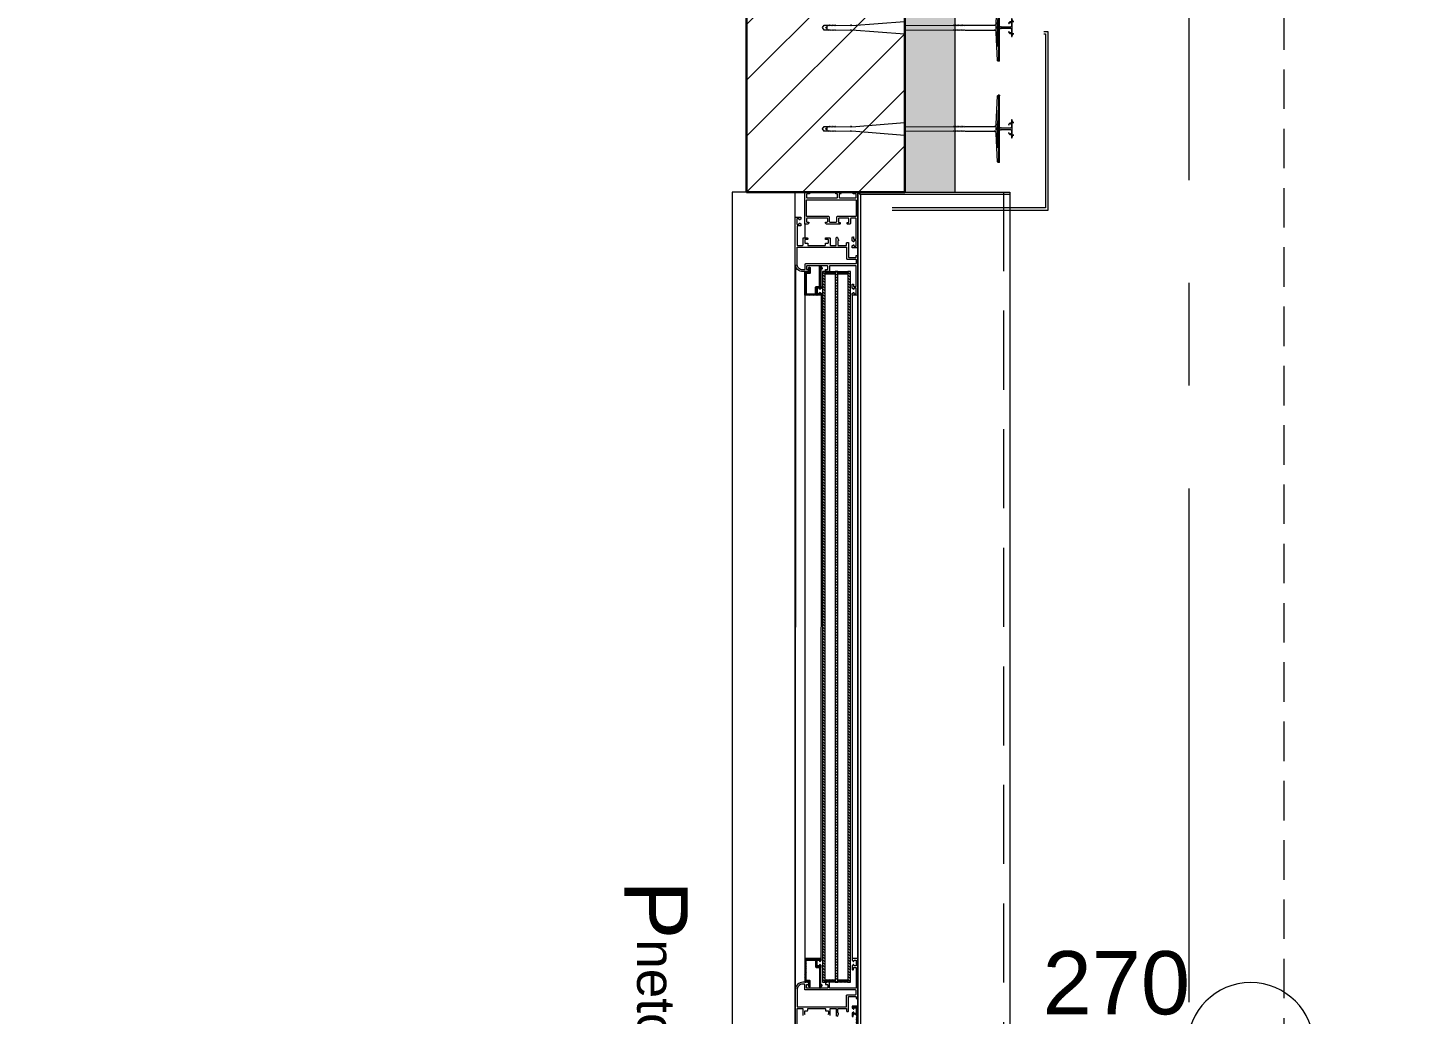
# Model space of a CAD drawing. Header units: centimetres. Extents: x 92587 to 105438, y -55119 to -48334.
# Drawn here: x 96565.4 to 96784.2, y -52284.3 to -52128.3 of the extents above; entities that cross this region are included whole.
import ezdxf

# ---------------------------------------------------------------- set-up
doc = ezdxf.new("R2010")
doc.units = ezdxf.units.CM
doc.header["$LTSCALE"] = 50
doc.header["$MEASUREMENT"] = 0
for name, pattern in [('AUSGEZOGEN', [0]), ('AXES', [2, 1.25, -0.25, 0.25, -0.25]), ('CACHE', [0.375, 0.25, -0.125]), ('CORNER', [20, 0, -20])]:
    doc.linetypes.add(name, pattern=pattern)
doc.layers.get('0').update_dxf_attribs({"color": 8})
doc.layers.add('AXES', color=10, linetype='AXES')
for name, color, linetype, lineweight in [('BETON CACHE', 4, 'CACHE', 5), ('ISOLATION', 252, 'Continuous', 0), ('MACONNERIE COUPE', 7, 'Continuous', 30), ('MACONNERIE HACHURE', 253, 'Continuous', 13), ('WD_Corner', 154, 'Continuous', 5), ('WD_Dowel', 154, 'Continuous', 5), ('WD_Text_Legende', 154, 'AUSGEZOGEN', 5), ('WINDOWS', 21, 'Continuous', 5)]:
    doc.layers.add(name, color=color, linetype=linetype, lineweight=lineweight)
doc.layers.add('WD_Assist1', color=6, linetype='CORNER', lineweight=0, plot=False)
doc.styles.add('GENERATED_STYLE_1', font='arial.ttf')
pattern_1 = [(135, (-46708.70849, -43897.46996), (-0.08838834765, -0.08838834765), [])]

# ---------------------------------------------------------------- blocks, each defined once
blk = doc.blocks.new('A$C1cd8c289')
at = {"layer": 'AXES', "lineweight": 5, "ltscale": 1.3}
blk.add_line((2040, -4150), (2040, -1058.41), dxfattribs=at)
blk = doc.blocks.new('DRITARE POS 1')
at = {"layer": 'WINDOWS'}
h = blk.add_hatch(dxfattribs=at)
h.set_pattern_fill('ANSI31', color=256, angle=450)
h.set_pattern_definition(pattern_1)
h.paths.add_polyline_path([(-9.61, -130.17, -0.414214), (-9.56, -130.11), (-9.26, -130.11, -0.414214), (-9.2, -130.17), (-9.2, -130.38, 1), (-9, -130.38), (-9, -129.85, 0.250765), (-9.02, -129.8), (-9.19, -129.69, 0.599022), (-9.28, -129.74), (-9.28, -129.81, -0.414214), (-9.33, -129.87), (-9.59, -129.87, -0.414214), (-9.65, -129.81), (-9.65, -129.03, -0.414214), (-9.59, -128.97), (-9.33, -128.97, -0.414214), (-9.28, -129.03), (-9.28, -129.14, 0.599022), (-9.19, -129.19), (-9.02, -129.07, 0.250765), (-9, -129.03), (-9, -128.78, 0.414214), (-9.05, -128.73), (-9.84, -128.73, 0.414214), (-9.89, -128.78), (-9.89, -135), (-9.89, -141.22, 0.414214), (-9.84, -141.27), (-9.05, -141.27, 0.414214), (-9, -141.22), (-9, -140.97, 0.250765), (-9.02, -140.93), (-9.19, -140.81, 0.599022), (-9.28, -140.86), (-9.28, -140.97, -0.414214), (-9.33, -141.03), (-9.59, -141.03, -0.414214), (-9.65, -140.97), (-9.65, -140.19, -0.414214), (-9.59, -140.13), (-9.33, -140.13, -0.414214), (-9.28, -140.19), (-9.28, -140.26, 0.599022), (-9.19, -140.31), (-9.02, -140.2, 0.250765), (-9, -140.15), (-9, -139.62, 1), (-9.2, -139.62), (-9.2, -139.83, -0.414214), (-9.26, -139.89), (-9.56, -139.89, -0.414214), (-9.61, -139.83), (-9.61, -136.66, -0.414214), (-9.56, -136.61), (-8.83, -136.61, -0.414214), (-8.74, -136.7), (-8.74, -137.35, 0.414214), (-8.55, -137.54), (-8.29, -137.54, 0.198912), (-8.25, -137.52), (-8.19, -137.46, 0.198912), (-8.18, -137.42), (-8.18, -137.31, 0.414214), (-8.23, -137.26), (-8.4, -137.26, -0.414214), (-8.46, -137.2), (-8.46, -136.7, -0.414214), (-8.36, -136.61), (-6.91, -136.61, -0.414214), (-6.81, -136.7), (-6.81, -137.2, -0.414214), (-6.87, -137.26), (-7.04, -137.26, 0.414214), (-7.09, -137.31), (-7.09, -137.42, 0.198912), (-7.08, -137.46), (-7.02, -137.52, 0.198912), (-6.98, -137.54), (-4.97, -137.54, 0.198912), (-4.93, -137.52), (-4.78, -137.37, 0.198912), (-4.76, -137.33), (-4.76, -137.26, 0.414214), (-4.82, -137.2), (-5, -137.2, -0.340481), (-5.13, -137.11), (-5.13, -136.7, -0.414214), (-5.04, -136.61), (-1.87, -136.61, -0.414214), (-1.77, -136.7), (-1.77, -137.11, -0.414214), (-1.87, -137.2), (-2.09, -137.2, 0.414214), (-2.15, -137.26), (-2.15, -137.33, 0.198912), (-2.13, -137.37), (-1.98, -137.52, 0.198912), (-1.94, -137.54), (-1.55, -137.54, 0.414214), (-1.49, -137.48), (-1.49, -135), (-1.49, -132.52, 0.414214), (-1.55, -132.46), (-1.94, -132.46, 0.198912), (-1.98, -132.48), (-2.13, -132.63, 0.198912), (-2.15, -132.67), (-2.15, -132.74, 0.414214), (-2.09, -132.8), (-1.87, -132.8, -0.414214), (-1.77, -132.89), (-1.77, -133.3, -0.414214), (-1.87, -133.39), (-5.04, -133.39, -0.414214), (-5.13, -133.3), (-5.13, -132.89, -0.340481), (-5, -132.8), (-4.82, -132.8, 0.414214), (-4.76, -132.74), (-4.76, -132.67, 0.198912), (-4.78, -132.63), (-4.93, -132.48, 0.198912), (-4.97, -132.46), (-6.98, -132.46, 0.198912), (-7.02, -132.48), (-7.08, -132.54, 0.198912), (-7.09, -132.58), (-7.09, -132.69, 0.414214), (-7.04, -132.74), (-6.87, -132.74, -0.414214), (-6.81, -132.8), (-6.81, -133.3, -0.414214), (-6.91, -133.39), (-8.36, -133.39, -0.414214), (-8.46, -133.3), (-8.46, -132.8, -0.414214), (-8.4, -132.74), (-8.23, -132.74, 0.414214), (-8.18, -132.69), (-8.18, -132.58, 0.198912), (-8.19, -132.54), (-8.25, -132.48, 0.198912), (-8.29, -132.46), (-8.55, -132.46, 0.414214), (-8.74, -132.65), (-8.74, -133.3, -0.414214), (-8.83, -133.39), (-9.56, -133.39, -0.414214), (-9.61, -133.34)])
h.paths.add_polyline_path([(-9.56, -133.67), (-6.63, -133.67), (-6.53, -133.58), (-6.53, -132.83), (-6.44, -132.74), (-5.51, -132.74), (-5.41, -132.83), (-5.41, -133.58), (-5.32, -133.67), (-1.83, -133.67), (-1.77, -133.73), (-1.77, -135), (-1.77, -136.27), (-1.83, -136.33), (-5.32, -136.33), (-5.41, -136.42), (-5.41, -137.17), (-5.51, -137.26), (-6.44, -137.26), (-6.53, -137.17), (-6.53, -136.42), (-6.63, -136.33), (-9.56, -136.33), (-9.61, -136.27), (-9.61, -135), (-9.61, -133.73)], flags=16)
at = {"layer": 'WINDOWS', "transparency": 33554559}
h = blk.add_hatch(dxfattribs=at)
h.set_pattern_fill('ANSI31', color=256, angle=450)
h.set_pattern_definition(pattern_1)
h.paths.add_polyline_path([(-1.49, -145.1), (-1.49, -145.05), (-1.74, -145.05), (-1.74, -145.1), (-2.09, -145.1, -0.414214), (-2.15, -145.05), (-2.15, -144.67, -0.247394), (-2.12, -144.63, 1.657435), (-2.37, -144.5), (-2.37, -145.23, 0.414214), (-2.28, -145.33), (-1.81, -145.33, -0.414214), (-1.72, -145.42), (-1.72, -148.46, -0.414214), (-1.81, -148.56), (-3.16, -148.56, -0.414214), (-3.22, -148.5), (-3.22, -147.49, 0.414214), (-3.31, -147.4), (-3.76, -147.4, -0.414214), (-3.81, -147.34), (-3.81, -144.21, 0.737396), (-3.98, -144.15), (-4.23, -144.51, 0.603122), (-4.15, -144.66), (-4.07, -144.66, -0.414214), (-4.02, -144.71), (-4.02, -147.4), (-4.06, -147.4, 0.414214), (-4.11, -147.46), (-4.11, -147.66, 0.250765), (-4.09, -147.71), (-3.92, -147.84, 0.599022), (-3.83, -147.79), (-3.83, -147.72, -0.414214), (-3.78, -147.66), (-3.51, -147.66, -0.414214), (-3.46, -147.72), (-3.46, -148.46, -0.414214), (-3.51, -148.52), (-3.78, -148.52, -0.414214), (-3.83, -148.46), (-3.83, -148.39, 0.599022), (-3.92, -148.34), (-4.09, -148.47, 0.250765), (-4.11, -148.52), (-4.11, -148.72, 0.414214), (-4.06, -148.78), (-1.55, -148.78, 0.414214), (-1.49, -148.72)])
at = {"layer": 'WINDOWS'}
h = blk.add_hatch(dxfattribs=at)
h.set_pattern_fill('ANSI31', color=140, scale=2.5, angle=450)
h.set_pattern_definition([(135, (-46708.9128, -43897.46996), (-0.2209708691, -0.2209708691), [])])
h.paths.add_polyline_path([(-8.71, -145.04), (-8.71, -257.42), (-8.31, -257.42), (-8.31, -145.04)])
h.paths.add_polyline_path([(-6.71, -145.04), (-6.71, -257.42), (-6.31, -257.42), (-6.31, -145.04)])
h.paths.add_polyline_path([(-4.71, -145.04), (-4.71, -257.42), (-4.31, -257.42), (-4.31, -145.04)])
at = {"layer": 'WINDOWS', "transparency": 33554559}
h = blk.add_hatch(dxfattribs=at)
h.set_pattern_fill('ANSI31', color=140, angle=450)
h.set_pattern_definition([(135, (-46708.90849, -43914.46996), (-0.08838834765, -0.08838834765), [])])
h.paths.add_polyline_path([(-6.71, -257.42), (-8.31, -257.42), (-8.31, -257.02), (-6.71, -257.02)])
h.paths.add_polyline_path([(-4.71, -257.42), (-6.31, -257.42), (-6.31, -257.02), (-4.71, -257.02)])
h.paths.add_polyline_path([(-6.71, -145.44), (-8.31, -145.44), (-8.31, -145.04), (-6.71, -145.04)])
h.paths.add_polyline_path([(-4.71, -145.44), (-6.31, -145.44), (-6.31, -145.04), (-4.71, -145.04)])
h = blk.add_hatch(dxfattribs=at)
h.set_pattern_fill('ANSI31', color=256, angle=450)
h.set_pattern_definition([(135, (-46708.71279, -43952.46996), (-0.08838834765, -0.08838834765), [])])
h.paths.add_polyline_path([(-1.72, -257.05, -0.414214), (-1.81, -257.14), (-2.28, -257.14, 0.414214), (-2.37, -257.23), (-2.37, -257.97, 1.835735), (-2.15, -257.82), (-2.15, -257.36), (-1.74, -257.36), (-1.5, -257.42), (-1.5, -253.74, 0.414214), (-1.55, -253.69), (-4.06, -253.69, 0.414214), (-4.12, -253.74), (-4.12, -253.95, 0.250765), (-4.09, -253.99), (-3.92, -254.12, 0.599022), (-3.84, -254.08), (-3.84, -253.95), (-3.46, -253.95), (-3.46, -254.81), (-3.84, -254.81), (-3.84, -254.67, 0.649779), (-3.93, -254.63), (-4.1, -254.76, 0.212283), (-4.12, -254.81), (-4.12, -255.01, 0.414214), (-4.06, -255.07), (-4.02, -255.07), (-4.02, -257.81), (-4.15, -257.81, 0.603122), (-4.23, -257.96), (-3.99, -258.31, 0.737396), (-3.82, -258.26), (-3.82, -255.07), (-3.31, -255.07, 0.414214), (-3.22, -254.97), (-3.22, -253.91), (-1.81, -253.91, -0.414214), (-1.72, -254)])
at = {"layer": 'WINDOWS', "color": 165, "linetype": 'CACHE'}
blk.add_line((-32.9, -270), (-32.9, 0), dxfattribs=at)
at = {"layer": 'WINDOWS'}
for p, q in [((-0.01, -258.52), (0, -143.87)), ((-9.89, -253.72), (-9.89, -148.72)), ((-9, -253.74), (-9, -148.72)), ((-4.11, -148.72), (-4.12, -253.74)), ((-1.5, -253.74), (-1.49, -148.72)), ((-9.9, -261.27), (-9.9, -259.89)), ((-1.5, -265.01), (-1.5, -262.75))]:
    blk.add_line(p, q, dxfattribs=at)
at = {"layer": 'WINDOWS', "color": 165}
for points in [[(-9.9, 0), (-9.9, -270), (-33.9, -270), (-33.9, 0)], [(-10.3, -269.6), (-10.3, -0.4), (-9.9, 0), (-9.9, -270)], [(0, 0), (0, -270), (10, -270), (10, 0)], [(-9.9, -270), (-33.9, -270), (-33.9, -269.6), (-10.3, -269.6)]]:
    blk.add_lwpolyline(points, close=True, dxfattribs=at)
at = {"layer": 'WINDOWS'}
for points in [[(-9.9, -270), (-9.9, 0), (0, 0), (0, -270)], [(-1.78, -268.73), (-1.83, -268.79), (-9.56, -268.79), (-9.62, -268.73), (-9.62, -266.19), (-9.56, -266.14), (-6.63, -266.14), (-6.54, -266.04), (-6.54, -265.3), (-6.44, -265.2), (-5.51, -265.2), (-5.42, -265.3), (-5.42, -266.04), (-5.32, -266.14), (-1.83, -266.14), (-1.78, -266.19)]]:
    blk.add_lwpolyline(points, close=True, dxfattribs=at)
at = {"layer": 'WINDOWS', "color": 165}
blk.add_lwpolyline([(-71.99, -125, 1), (-71.99, -145, 1)], format="xyb", close=True, dxfattribs=at)
at = {"layer": 'WINDOWS'}
for points in [[(-9.89, -135), (-9.89, -141.22, 0.414214), (-9.84, -141.27), (-9.05, -141.27, 0.414214), (-9, -141.22), (-9, -140.97, 0.250765), (-9.02, -140.93), (-9.19, -140.81, 0.599022), (-9.28, -140.86), (-9.28, -140.97, -0.414214), (-9.33, -141.03), (-9.59, -141.03, -0.414214), (-9.65, -140.97), (-9.65, -140.19, -0.414214), (-9.59, -140.13), (-9.33, -140.13, -0.414214), (-9.28, -140.19), (-9.28, -140.26, 0.599022), (-9.19, -140.31), (-9.02, -140.2, 0.250765), (-9, -140.15), (-9, -139.62, 1)], [(-0.28, -137.86), (-0.28, -140.81, -0.414214), (-0.37, -140.9), (-1.12, -140.9, -0.414214), (-1.21, -140.81), (-1.21, -139.78, 0.414214)], [(-1.55, -139.97, -0.414214), (-1.49, -140.02), (-1.49, -140.47, -0.414214), (-1.55, -140.53), (-1.9, -140.53, 0.414214), (-1.96, -140.58), (-1.96, -140.84, -0.414214), (-2.02, -140.9), (-4.7, -140.9, -0.414214), (-4.76, -140.84), (-4.76, -140.58, 0.414214), (-4.82, -140.53), (-5.17, -140.53, -0.414214), (-5.23, -140.47), (-5.23, -140.02, -0.414214), (-5.17, -139.97)], [(-5.51, -139.78), (-5.51, -140.81, -0.414214), (-5.6, -140.9), (-6.38, -140.9, -0.414214), (-6.48, -140.81), (-6.48, -139.69, 0.809546)], [(-6.66, -139.65), (-6.85, -140.07, 0.543142), (-6.79, -140.15, -0.414214), (-6.74, -140.21), (-6.74, -140.81, -0.414214), (-6.83, -140.9), (-8.06, -140.9, -0.414214), (-8.12, -140.84), (-8.12, -140.49, 0.414214), (-8.18, -140.43), (-8.34, -140.43, 0.414214), (-8.4, -140.49), (-8.4, -142.71, -0.414214), (-8.49, -142.8), (-9.56, -142.8, -0.414214), (-9.61, -142.75), (-9.61, -142.54, 0.414214), (-9.67, -142.49), (-9.84, -142.49, 0.414214), (-9.89, -142.54), (-9.89, -148.72, 0.414214), (-9.84, -148.78), (-9.05, -148.78, 0.414214), (-9, -148.72), (-9, -148.51, 0.250765), (-9.02, -148.47), (-9.19, -148.34, 0.599022), (-9.28, -148.38), (-9.28, -148.48, -0.414214), (-9.33, -148.53), (-9.59, -148.53, -0.414214), (-9.65, -148.48), (-9.65, -147.69, -0.414214), (-9.59, -147.64), (-9.33, -147.64, -0.414214), (-9.28, -147.69), (-9.28, -147.79, 0.599022), (-9.19, -147.83), (-9.02, -147.7, 0.250765), (-9, -147.66), (-9, -147.08, 0.414214), (-9.05, -147.02), (-9.15, -147.02, 0.414214), (-9.2, -147.08), (-9.2, -147.34, -0.414214), (-9.26, -147.39), (-9.56, -147.39, -0.414214), (-9.61, -147.34), (-9.61, -144.17, -0.414214), (-9.56, -144.11), (-5.47, -144.11, -0.414214), (-5.41, -144.17), (-5.41, -144.99, 0.414214), (-5.36, -145.04), (-4.97, -145.04, 0.198912), (-4.93, -145.03), (-4.78, -144.87, 0.198912), (-4.76, -144.83), (-4.76, -144.76, 0.414214), (-4.82, -144.71), (-5.04, -144.71, -0.414214), (-5.13, -144.61), (-5.13, -144.2, -0.414214), (-5.04, -144.11), (-1.87, -144.11, -0.414214), (-1.77, -144.2), (-1.77, -144.61, -0.414214), (-1.87, -144.71), (-2.09, -144.71, 0.414214), (-2.15, -144.76), (-2.15, -144.83, 0.198912), (-2.13, -144.87), (-1.98, -145.03, 0.198912), (-1.94, -145.04), (-1.21, -145.04, 0.414214), (0, -143.83), (0, -136.47, 0.414214)]]:
    blk.add_lwpolyline(points, format="xyb", dxfattribs=at)
for points in [[(-1.49, -144.67, 0.414214), (-1.4, -144.76), (-1.18, -144.76), (-1.18, -144.76, 0.414214), (-0.28, -143.83), (-0.28, -141.23, 0.414214), (-0.34, -141.18), (-8.06, -141.18, 0.414214), (-8.12, -141.23), (-8.12, -142.99, -0.414214), (-8.21, -143.08), (-9.52, -143.08, 0.414214), (-9.61, -143.18), (-9.61, -143.74, 0.414214), (-9.52, -143.83), (-1.59, -143.83, -0.414214), (-1.49, -143.92)], [(-1.74, -145.1), (-2.09, -145.1, -0.414214), (-2.15, -145.05), (-2.15, -144.67, -0.247394), (-2.12, -144.63, 1.657435), (-2.37, -144.5), (-2.37, -145.23, 0.414214), (-2.28, -145.33), (-1.81, -145.33, -0.414214), (-1.72, -145.42), (-1.72, -148.46, -0.414214), (-1.81, -148.56), (-3.16, -148.56, -0.414214), (-3.22, -148.5), (-3.22, -147.49, 0.414214), (-3.31, -147.4), (-3.76, -147.4, -0.414214), (-3.81, -147.34), (-3.81, -144.21, 0.737396), (-3.98, -144.15), (-4.23, -144.51, 0.603122), (-4.15, -144.66), (-4.07, -144.66, -0.414214), (-4.02, -144.71), (-4.02, -147.4), (-4.06, -147.4, 0.414214), (-4.11, -147.46), (-4.11, -147.66, 0.250765), (-4.09, -147.71), (-3.92, -147.84, 0.599022), (-3.83, -147.79), (-3.83, -147.72, -0.414214), (-3.78, -147.66), (-3.51, -147.66, -0.414214), (-3.46, -147.72), (-3.46, -148.46, -0.414214), (-3.51, -148.52), (-3.78, -148.52, -0.414214), (-3.83, -148.46), (-3.83, -148.39, 0.599022), (-3.92, -148.34), (-4.09, -148.47, 0.250765), (-4.11, -148.52), (-4.11, -148.72, 0.414214), (-4.06, -148.78), (-1.55, -148.78, 0.414214), (-1.49, -148.72), (-1.49, -145.1), (-1.49, -145.05), (-1.74, -145.05)], [(0, -265.99, -0.414214), (-0.06, -266.04), (-0.84, -266.04, -0.414214), (-0.9, -265.99), (-0.9, -265.78, -0.250765), (-0.88, -265.73), (-0.71, -265.6, -0.599022), (-0.62, -265.65), (-0.62, -265.74, 0.414214), (-0.56, -265.8), (-0.3, -265.8, 0.414214), (-0.25, -265.74), (-0.25, -264.96, 0.414214), (-0.3, -264.9), (-0.56, -264.9, 0.414214), (-0.62, -264.96), (-0.62, -265.05, -0.599022), (-0.71, -265.1), (-0.88, -264.97, -0.250765), (-0.9, -264.92), (-0.9, -264.72, -0.414214), (-0.84, -264.66), (-0.34, -264.66, 0.414214), (-0.28, -264.61), (-0.28, -261.66, 0.414214), (-0.38, -261.56), (-1.12, -261.56, 0.414214), (-1.22, -261.66), (-1.22, -262.68, -0.414214), (-1.31, -262.78), (-1.87, -262.78, -0.414214), (-1.96, -262.68), (-1.96, -262.55, -0.414214), (-1.91, -262.5), (-1.55, -262.5, 0.414214), (-1.5, -262.44), (-1.5, -261.99, 0.414214), (-1.55, -261.94), (-1.91, -261.94, -0.414214), (-1.96, -261.88), (-1.96, -261.62, 0.414214), (-2.02, -261.56), (-4.71, -261.56, 0.414214), (-4.76, -261.62), (-4.76, -261.88, -0.414214), (-4.82, -261.94), (-5.17, -261.94, 0.414214), (-5.23, -261.99), (-5.23, -262.44, 0.414214), (-5.17, -262.5), (-4.82, -262.5, -0.414214), (-4.76, -262.55), (-4.76, -262.68, -0.414214), (-4.86, -262.78), (-5.42, -262.78, -0.414214), (-5.51, -262.68), (-5.51, -261.66, 0.414214), (-5.6, -261.56), (-6.39, -261.56, 0.414214), (-6.48, -261.66), (-6.48, -262.78, -0.809546), (-6.66, -262.81), (-6.85, -262.39, -0.543142), (-6.8, -262.31, 0.414214), (-6.74, -262.25), (-6.74, -261.66, 0.414214), (-6.84, -261.56), (-8.07, -261.56, 0.414214), (-8.12, -261.62), (-8.12, -261.97, -0.414214), (-8.18, -262.03), (-8.35, -262.03, -0.414214), (-8.4, -261.97), (-8.4, -259.75, 0.414214), (-8.5, -259.66), (-9.56, -259.66, 0.414214), (-9.62, -259.71), (-9.62, -259.92, -0.414214), (-9.67, -259.98), (-9.84, -259.98, -0.414214), (-9.9, -259.92), (-9.9, -253.74, -0.414214), (-9.84, -253.69), (-9.06, -253.69, -0.414214), (-9, -253.74), (-9, -253.95, -0.250765), (-9.03, -253.99), (-9.19, -254.12, -0.599022), (-9.28, -254.08), (-9.28, -253.98, 0.414214), (-9.34, -253.93), (-9.6, -253.93, 0.414214), (-9.65, -253.98), (-9.65, -254.77, 0.414214), (-9.6, -254.82), (-9.34, -254.82, 0.414214), (-9.28, -254.77), (-9.28, -254.67, -0.599022), (-9.19, -254.63), (-9.03, -254.76, -0.250765), (-9, -254.81), (-9, -255.38, -0.414214), (-9.06, -255.44), (-9.15, -255.44, -0.414214), (-9.21, -255.38), (-9.21, -255.12, 0.414214), (-9.26, -255.07), (-9.56, -255.07, 0.414214), (-9.62, -255.12), (-9.62, -258.3, 0.414214), (-9.56, -258.35), (-5.47, -258.35, 0.414214), (-5.42, -258.3), (-5.42, -257.47, -0.414214), (-5.36, -257.42), (-4.97, -257.42, -0.198912), (-4.93, -257.44), (-4.78, -257.59, -0.198912), (-4.76, -257.63), (-4.76, -257.7, -0.414214), (-4.82, -257.75), (-5.04, -257.75, 0.414214), (-5.14, -257.85), (-5.14, -258.26, 0.414214), (-5.04, -258.35), (-1.87, -258.35, 0.414214), (-1.78, -258.26), (-1.78, -257.85, 0.414214), (-1.87, -257.75), (-2.09, -257.75, -0.414214), (-2.15, -257.7), (-2.15, -257.63, -0.198912), (-2.13, -257.59), (-1.98, -257.44, -0.198912), (-1.94, -257.42), (-1.22, -257.42, -0.414214), (0, -258.63)], [(-1.74, -257.36), (-2.09, -257.36, 0.414214), (-2.15, -257.42), (-2.15, -257.79, 0.247394), (-2.13, -257.84, -1.657435), (-2.37, -257.97), (-2.37, -257.23, -0.414214), (-2.28, -257.14), (-1.81, -257.14, 0.414214), (-1.72, -257.05), (-1.72, -254, 0.414214), (-1.81, -253.91), (-3.16, -253.91, 0.414214), (-3.22, -253.97), (-3.22, -254.97, -0.414214), (-3.31, -255.07), (-3.76, -255.07, 0.414214), (-3.82, -255.12), (-3.82, -258.26, -0.737396), (-3.99, -258.31), (-4.23, -257.96, -0.603122), (-4.15, -257.81), (-4.08, -257.81, 0.414214), (-4.02, -257.75), (-4.02, -255.07), (-4.06, -255.07, -0.414214), (-4.12, -255.01), (-4.12, -254.81, -0.250765), (-4.09, -254.76), (-3.92, -254.63, -0.599022), (-3.84, -254.67), (-3.84, -254.75, 0.414214), (-3.78, -254.81), (-3.52, -254.81, 0.414214), (-3.46, -254.75), (-3.46, -254, 0.414214), (-3.52, -253.95), (-3.78, -253.95, 0.414214), (-3.84, -254), (-3.84, -254.08, -0.599022), (-3.92, -254.12), (-4.09, -253.99, -0.250765), (-4.12, -253.95), (-4.12, -253.74, -0.414214), (-4.06, -253.69), (-1.55, -253.69, -0.414214), (-1.5, -253.74), (-1.5, -257.36), (-1.5, -257.42), (-1.74, -257.42)], [(-1.5, -257.79, -0.414214), (-1.4, -257.7), (-1.18, -257.7), (-1.18, -257.7, -0.414214), (-0.28, -258.63), (-0.28, -261.23, -0.414214), (-0.34, -261.28), (-8.07, -261.28, -0.414214), (-8.12, -261.23), (-8.12, -259.47, 0.414214), (-8.22, -259.38), (-9.52, -259.38, -0.414214), (-9.62, -259.29), (-9.62, -258.73, -0.414214), (-9.52, -258.63), (-1.59, -258.63, 0.414214), (-1.5, -258.54)], [(-7.08, -265), (-7.02, -264.94, -0.198912), (-6.98, -264.92), (-4.97, -264.92, -0.198912), (-4.93, -264.94), (-4.78, -265.09, -0.198912), (-4.76, -265.13), (-4.76, -265.2, -0.414214), (-4.82, -265.26), (-5.01, -265.26, 0.340481), (-5.14, -265.35), (-5.14, -265.76, 0.414214), (-5.04, -265.86), (-1.87, -265.86, 0.414214), (-1.78, -265.76), (-1.78, -265.35, 0.414214), (-1.87, -265.26), (-2.09, -265.26, -0.414214), (-2.15, -265.2), (-2.15, -265.13, -0.198912), (-2.13, -265.09), (-1.98, -264.94, -0.198912), (-1.94, -264.92), (-1.55, -264.92, -0.414214), (-1.5, -264.98), (-1.5, -269.94, -0.414214), (-1.55, -270), (-2.13, -270, -0.322823), (-2.19, -269.96), (-2.24, -269.79, -0.511918), (-2.19, -269.72), (-1.87, -269.72, 0.414214), (-1.78, -269.63), (-1.78, -269.16, 0.414214), (-1.87, -269.07), (-6.57, -269.07, 0.414214), (-6.67, -269.16), (-6.67, -269.63, 0.414214), (-6.57, -269.72), (-6.44, -269.72, -0.511918), (-6.39, -269.79), (-6.45, -269.96, -0.322823), (-6.5, -270), (-7.12, -270, -0.322823), (-7.17, -269.96), (-7.23, -269.79, -0.511918), (-7.17, -269.72), (-7.04, -269.72, 0.414214), (-6.95, -269.63), (-6.95, -269.16, 0.414214), (-7.04, -269.07), (-9.52, -269.07, 0.414214), (-9.62, -269.16), (-9.62, -269.63, 0.414214), (-9.52, -269.72), (-9.21, -269.72, -0.511918), (-9.15, -269.79), (-9.21, -269.96, -0.322823), (-9.26, -270), (-9.84, -270, -0.414214), (-9.9, -269.94), (-9.9, -261.25, -0.414214), (-9.84, -261.19), (-9.06, -261.19, -0.414214), (-9, -261.25), (-9, -261.49, -0.250765), (-9.03, -261.53), (-9.19, -261.65, -0.599022), (-9.28, -261.6), (-9.28, -261.49, 0.414214), (-9.34, -261.43), (-9.6, -261.43, 0.414214), (-9.65, -261.49), (-9.65, -262.27, 0.414214), (-9.6, -262.33), (-9.34, -262.33, 0.414214), (-9.28, -262.27), (-9.28, -262.2, -0.599022), (-9.19, -262.15), (-9.03, -262.26, -0.250765), (-9, -262.31), (-9, -262.84, -1), (-9.21, -262.84), (-9.21, -262.63, 0.414214), (-9.26, -262.57), (-9.56, -262.57, 0.414214), (-9.62, -262.63), (-9.62, -265.8, 0.414214), (-9.56, -265.86), (-8.83, -265.86, 0.414214), (-8.74, -265.76), (-8.74, -265.11, -0.414214), (-8.55, -264.92), (-8.3, -264.92, -0.198912), (-8.26, -264.94), (-8.2, -265, -0.198912), (-8.18, -265.04), (-8.18, -265.15, -0.414214), (-8.24, -265.2), (-8.4, -265.2, 0.414214), (-8.46, -265.26), (-8.46, -265.76, 0.414214), (-8.37, -265.86), (-6.91, -265.86, 0.414214), (-6.82, -265.76), (-6.82, -265.26, 0.414214), (-6.87, -265.2), (-7.04, -265.2, -0.414214), (-7.1, -265.15), (-7.1, -265.04, -0.198912)]]:
    blk.add_lwpolyline(points, format="xyb", close=True, dxfattribs=at)
at = {"layer": 'WINDOWS', "color": 140}
for points in [[(-8.71, -145.04), (-8.71, -257.42), (-8.31, -257.42), (-8.31, -145.04)], [(-6.71, -145.44), (-8.31, -145.44), (-8.31, -145.04), (-6.71, -145.04)], [(-6.71, -145.04), (-6.71, -257.42), (-6.31, -257.42), (-6.31, -145.04)], [(-4.71, -145.44), (-6.31, -145.44), (-6.31, -145.04), (-4.71, -145.04)], [(-4.71, -145.04), (-4.71, -257.42), (-4.31, -257.42), (-4.31, -145.04)], [(-6.71, -257.42), (-8.31, -257.42), (-8.31, -257.02), (-6.71, -257.02)], [(-4.71, -257.42), (-6.31, -257.42), (-6.31, -257.02), (-4.71, -257.02)]]:
    blk.add_lwpolyline(points, close=True, dxfattribs=at)
at = {"layer": 'WINDOWS', "color": 165, "char_height": 10, "attachment_point": 7, "style": 'GENERATED_STYLE_1'}
for s, insert, rotation in [('\\A1;\\pxt0;P{\\H0.6x;neto}= 0', (27.15, -161.16), 90), ('\\A1;\\pxql,t0;270', (-39.11, -139.83), 180)]:
    blk.add_mtext(s, dxfattribs=dict(at, insert=insert, rotation=rotation))
blk = doc.blocks.new('ankeri')
at = {"layer": 'WD_Assist1'}
for p, q in [((-2.32, 5.2), (-2.54, 0.59)), ((-2.22, 5.3), (-2.32, 5.2)), ((-2, 5.3), (-2.22, 5.3)), ((-2, -5.3), (-2, 5.3)), ((-29.75, 0.39), (-30, 0)), ((-30, 0), (-29.75, -0.39)), ((-2.76, 0.39), (-29.75, 0.39)), ((-2.54, 0.59), (-2.76, 0.39)), ((-29.75, -0.39), (-2.76, -0.39)), ((-2.76, -0.39), (-2.54, -0.59)), ((-2.54, -0.59), (-2.32, -5.2)), ((-2.32, -5.2), (-2.22, -5.3)), ((-2.22, -5.3), (-2, -5.3))]:
    blk.add_line(p, q, dxfattribs=at)
at = {"layer": 'WD_Corner', "lineweight": 5}
blk.add_lwpolyline([(-2, 0.1), (-1.85, 0.1, -1), (-1.75, 0.1), (-0.25, 0.1, 0.185242), (-0.1, 0.55), (-0.1, 0.72), (-0.15, 0.73), (-0.15, 0.74), (-0.1, 0.75), (-0.1, 0.85), (-0.3, 0.85), (-0.3, 0.8), (-0.32, 0.8), (-0.33, 0.85), (-0.38, 0.85), (-0.5, 0.73), (-0.47, 0.68), (-0.48, 0.68), (-0.53, 0.7), (-0.54, 0.69), (-0.51, 0.65), (-0.54, 0.62), (-0.61, 0.69), (-0.4, 0.9), (-0.1, 0.9), (-0.1, 1.4), (0, 1.4), (0.05, 1.2), (0, 1.2), (0.05, 1.1), (0, 1.1), (0.25, 1), (0, 1), (0, -1), (0.25, -1), (0, -1.1), (0.05, -1.1), (0, -1.2), (0.05, -1.2), (0, -1.4), (-0.1, -1.4), (-0.1, -0.9), (-0.4, -0.9), (-0.61, -0.69), (-0.54, -0.62), (-0.51, -0.65), (-0.54, -0.69), (-0.53, -0.7), (-0.48, -0.68), (-0.47, -0.68), (-0.5, -0.73), (-0.38, -0.85), (-0.33, -0.85), (-0.32, -0.8), (-0.3, -0.8), (-0.3, -0.85), (-0.1, -0.85), (-0.1, -0.75), (-0.15, -0.74), (-0.15, -0.73), (-0.1, -0.72), (-0.1, -0.55, 0.185242), (-0.25, -0.1), (-1.75, -0.1, -1), (-1.85, -0.1), (-2, -0.1)], format="xyb", close=True, dxfattribs=at)
at = {"layer": 'WD_Dowel'}
for p, q in [((-2.32, 5.2), (-2.54, 0.74)), ((-2, 5.3), (-2.22, 5.3)), ((-2.11, 5.3), (-2.11, -5.3)), ((-2, 5.3), (-2, -5.3)), ((-2.11, 2.94), (-2.32, 2.94)), ((-2.32, 2.94), (-2.32, 0.74)), ((-29.75, 0.39), (-30, 0)), ((-30, 0), (-29.75, -0.39)), ((-28.88, 0.39), (-29.75, 0.39)), ((-29.47, 0.05), (-29.25, 0.09)), ((-29.47, 0.05), (-29.47, -0.05)), ((-29.25, 0.29), (-29.04, 0.37)), ((-29.25, 0.29), (-29.25, -0.29)), ((-28.88, 0.39), (-29.04, 0.34)), ((-29.04, 0.34), (-29.04, 0.37)), ((-28.82, 0.39), (-28.88, 0.39)), ((-28.82, 0.39), (-28.82, 0.34)), ((-28.82, 0.34), (-28.66, 0.39)), ((-28.61, 0.39), (-28.66, 0.39)), ((-28.61, 0.39), (-28.66, 0.39)), ((-28.61, 0.39), (-28.61, 0.34)), ((-28.61, 0.34), (-28.44, 0.39)), ((-28.39, 0.39), (-28.44, 0.39)), ((-28.39, 0.39), (-28.39, 0.34)), ((-28.39, 0.34), (-28.23, 0.39)), ((-28.17, 0.39), (-28.23, 0.39)), ((-28.17, 0.39), (-28.17, 0.34)), ((-28.17, 0.34), (-28.01, 0.39)), ((-27.96, 0.39), (-28.01, 0.39)), ((-27.96, 0.39), (-27.96, 0.34)), ((-27.96, 0.34), (-25.61, 0.39)), ((-25.56, 0.39), (-25.61, 0.39)), ((-25.56, 0.39), (-25.56, 0.34)), ((-25.56, 0.34), (-25.4, 0.39)), ((-25.34, 0.39), (-25.4, 0.39)), ((-25.34, 0.34), (-17.05, 0.99)), ((-25.34, 0.39), (-25.34, 0.34)), ((-17, 0.99), (-17.05, 0.99)), ((-17, 0.99), (-17, 0.34)), ((-17, 0.34), (-9.36, 0.39)), ((-9.3, 0.39), (-9.36, 0.39)), ((-9.3, 0.39), (-9.3, 0.34)), ((-9.3, 0.34), (-9.14, 0.39)), ((-9.09, 0.39), (-9.14, 0.39)), ((-9.09, 0.39), (-9.09, 0.34)), ((-9.09, 0.34), (-8.93, 0.39)), ((-8.87, 0.39), (-8.93, 0.39)), ((-8.87, 0.39), (-8.87, 0.34)), ((-8.87, 0.34), (-8.71, 0.39)), ((-8.66, 0.39), (-8.71, 0.39)), ((-8.66, 0.39), (-8.66, 0.34)), ((-8.66, 0.34), (-8.5, 0.39)), ((-8.44, 0.39), (-8.5, 0.39)), ((-8.44, 0.39), (-8.44, 0.34)), ((-8.44, 0.34), (-8.28, 0.39)), ((-8.23, 0.39), (-8.28, 0.39)), ((-8.23, 0.39), (-8.23, 0.34)), ((-8.23, 0.34), (-8.06, 0.39)), ((-8.01, 0.39), (-8.06, 0.39)), ((-8.01, 0.39), (-8.01, 0.34)), ((-8.01, 0.34), (-7.85, 0.39)), ((-7.79, 0.39), (-7.85, 0.39)), ((-7.79, 0.39), (-7.79, 0.34)), ((-7.79, 0.34), (-7.63, 0.39)), ((-7.58, 0.39), (-7.63, 0.39)), ((-7.58, 0.39), (-7.58, 0.34)), ((-7.58, 0.34), (-7.42, 0.39)), ((-7.42, 0.39), (-2.76, 0.39)), ((-2.54, 0.74), (-2.54, -0.74)), ((-2.54, 0.74), (-2.11, 0.74)), ((-2.11, 0.1), (-2.54, 0.1)), ((-2.32, 0.1), (-2.32, 0.74)), ((-29.75, -0.39), (-28.88, -0.39)), ((-29.25, -0.1), (-29.47, -0.05)), ((-29.25, -0.29), (-29.04, -0.37)), ((-29.04, -0.37), (-29.04, -0.34)), ((-29.04, -0.34), (-28.88, -0.39)), ((-28.82, -0.39), (-28.88, -0.39)), ((-28.82, -0.39), (-28.82, -0.34)), ((-28.82, -0.34), (-28.66, -0.39)), ((-28.61, -0.39), (-28.66, -0.39)), ((-28.61, -0.39), (-28.61, -0.34)), ((-28.61, -0.34), (-28.44, -0.39)), ((-28.39, -0.39), (-28.44, -0.39)), ((-28.39, -0.39), (-28.39, -0.34)), ((-28.39, -0.34), (-28.23, -0.39)), ((-28.17, -0.39), (-28.23, -0.39)), ((-28.17, -0.39), (-28.17, -0.34)), ((-28.17, -0.34), (-28.01, -0.39)), ((-27.96, -0.39), (-28.01, -0.39)), ((-27.96, -0.39), (-27.96, -0.34)), ((-27.96, -0.34), (-25.61, -0.39)), ((-25.56, -0.39), (-25.61, -0.39)), ((-25.56, -0.39), (-25.56, -0.34)), ((-25.56, -0.34), (-25.4, -0.39)), ((-25.34, -0.39), (-25.4, -0.39)), ((-25.34, -0.39), (-25.34, -0.34)), ((-25.34, -0.34), (-17.05, -0.99)), ((-17, -0.99), (-17.05, -0.99)), ((-17, -0.99), (-17, -0.34)), ((-17, -0.34), (-9.36, -0.39)), ((-9.3, -0.39), (-9.36, -0.39)), ((-9.3, -0.39), (-9.3, -0.34)), ((-9.3, -0.34), (-9.14, -0.39)), ((-9.09, -0.39), (-9.14, -0.39)), ((-9.09, -0.39), (-9.09, -0.34)), ((-9.09, -0.34), (-8.93, -0.39)), ((-8.87, -0.39), (-8.93, -0.39)), ((-8.87, -0.39), (-8.87, -0.34)), ((-8.87, -0.34), (-8.71, -0.39)), ((-8.66, -0.39), (-8.71, -0.39)), ((-8.66, -0.39), (-8.66, -0.34)), ((-8.66, -0.34), (-8.5, -0.39)), ((-8.44, -0.39), (-8.5, -0.39)), ((-8.44, -0.39), (-8.44, -0.34)), ((-8.44, -0.34), (-8.28, -0.39)), ((-8.23, -0.39), (-8.28, -0.39)), ((-8.23, -0.39), (-8.23, -0.34)), ((-8.23, -0.34), (-8.06, -0.39)), ((-8.01, -0.39), (-8.06, -0.39)), ((-8.01, -0.39), (-8.01, -0.34)), ((-8.01, -0.34), (-7.85, -0.39)), ((-7.79, -0.39), (-7.85, -0.39)), ((-7.79, -0.39), (-7.79, -0.34)), ((-7.79, -0.34), (-7.63, -0.39)), ((-7.58, -0.39), (-7.63, -0.39)), ((-7.58, -0.39), (-7.58, -0.34)), ((-7.58, -0.34), (-7.42, -0.39)), ((-7.42, -0.39), (-2.76, -0.39)), ((-2.11, -0.1), (-2.54, -0.1)), ((-2.54, -0.74), (-2.11, -0.74)), ((-2.54, -0.74), (-2.32, -5.2)), ((-2.32, -0.74), (-2.32, -0.1)), ((-2.22, -2.94), (-2.32, -0.74)), ((-2.11, -2.94), (-2.22, -2.94)), ((-2, -5.3), (-2.22, -5.3))]:
    blk.add_line(p, q, dxfattribs=at)
for centre, major_axis, start_param, end_param in [((-2.22, 5.2), (0.108, 0), 1.570796, 3.141593), ((-2.76, 0.59), (0.216, 0), -1.570795, 0), ((-2.76, -0.59), (-0.216, 0), 3.141593, 4.712389), ((-2.22, -5.2), (0.108, 0), 3.141593, 4.712389)]:
    blk.add_ellipse(centre, major_axis=major_axis, ratio=0.909091, start_param=start_param, end_param=end_param, dxfattribs=at)

msp = doc.modelspace()

# ---------------------------------------------------------------- hatches: boundary and pattern name
at = {"layer": 'ISOLATION', "transparency": 33554687}
h = msp.add_hatch(dxfattribs=at)
h.set_pattern_fill('INSUL', color=256, scale=10, angle=45)
h.set_pattern_definition([(45, (95330.019, -52616.9036), (-2.65165, 2.65165), []), (45, (95329.1353, -52616.0197), (-2.65165, 2.65165), [1.25, -1.25]), (45, (95328.2514, -52615.136), (-2.65165, 2.65165), [1.25, -1.25])])
h.paths.add_polyline_path([(96704.11, -52107.36), (96704.11, -52154.25), (96712.11, -52154.25), (96712.11, -52115.36), (96822.11, -52115.36), (96822.11, -52049.36), (96624.11, -52049.36), (96624.11, -52057.36), (96814.11, -52057.36), (96814.11, -52107.36)])
at = {"layer": 'MACONNERIE HACHURE'}
h = msp.add_hatch(dxfattribs=at)
h.set_pattern_fill('ANSI31', color=256, scale=50, style=0)
h.set_pattern_definition([(45, (845.911, 6550.742), (-4.41941738, 4.41941738), [])])
h.paths.add_polyline_path([(96464.11, -53567.36), (96464.11, -53736.36), (96392.11, -53736.36), (96392.11, -53757.36), (96414.11, -53757.36), (96414.11, -53762.36), (96234.11, -53762.36), (96234.11, -53750.36), (96284.11, -53750.36), (96284.11, -53577.36), (96306.11, -53577.36), (96306.11, -53589.36), (96296.11, -53589.36), (96296.11, -53750.36), (96387.11, -53750.36), (96387.11, -53731.36), (96444.11, -53731.36), (96444.11, -53589.36), (96388.11, -53589.36), (96388.11, -53577.36), (96452.11, -53577.36), (96452.11, -53567.36)])
h.paths.add_polyline_path([(95894.28, -52902.36), (95944.11, -52902.36), (95944.11, -52942.36), (95894.28, -52942.36)])
h.paths.add_polyline_path([(95734.11, -52902.36), (95774.11, -52902.36), (95774.11, -52942.36), (95734.11, -52942.36)])
h.paths.add_polyline_path([(95874.11, -52547.36), (95964.11, -52547.36), (95964.11, -52607.36), (96117.11, -52607.36), (96117.11, -52547.36), (96129.11, -52547.36), (96129.11, -52667.36), (96109.11, -52667.36), (96109.11, -52632.36), (95944.11, -52632.36), (95944.11, -52583.36), (95874.11, -52583.36), (95874.11, -52632.36), (95839.11, -52632.36), (95839.11, -52612.36), (95849.11, -52612.36), (95849.11, -52562.36), (95874.11, -52562.36), (95874.11, -52578.36), (95944.11, -52578.36), (95944.11, -52552.36), (95874.11, -52552.36)])
h.paths.add_polyline_path([(96444.11, -54162.36), (96344.11, -54162.36), (96344.11, -54187.36), (96444.11, -54187.36)])
h.paths.add_polyline_path([(96679.11, -52154.25), (96704.11, -52154.25), (96704.11, -52107.36), (96679.11, -52107.36)])
h.paths.add_polyline_path([(96679.11, -54052.36), (96704.11, -54052.36), (96704.11, -54072.36), (96679.11, -54072.36)])
h.paths.add_polyline_path([(95996.61, -52902.36), (95979.11, -52902.36), (95979.11, -52922.36), (95996.61, -52922.36)])
h.paths.add_polyline_path([(96319.11, -52789.36), (96329.11, -52789.36), (96329.11, -52777.36), (96289.11, -52777.36), (96289.11, -52789.36), (96299.11, -52789.36), (96299.11, -53107.36), (96129.11, -53107.36), (96129.11, -52789.36), (96207.12, -52789.36), (96207.12, -52777.36), (96129.11, -52777.36), (96129.11, -52767.36), (96109.11, -52767.36), (96109.11, -52902.36), (96096.61, -52902.36), (96096.61, -52922.36), (96109.11, -52922.36), (96109.11, -53137.36), (96130.11, -53137.36), (96130.11, -53467.36), (96228.12, -53467.36), (96228.12, -53455.36), (96150.11, -53455.36), (96150.11, -53137.36), (96320.11, -53137.36), (96320.11, -53455.36), (96310.11, -53455.36), (96310.11, -53467.36), (96350.11, -53467.36), (96350.11, -53455.36), (96340.11, -53455.36), (96340.11, -53137.36), (96679.11, -53137.36), (96679.11, -53182.36), (96704.11, -53182.36), (96704.11, -53132.36), (96814.11, -53132.36), (96814.11, -53112.36), (96704.11, -53112.36), (96704.11, -53062.36), (96679.11, -53062.36), (96679.11, -53107.36), (96319.11, -53107.36)])
h.paths.add_polyline_path([(96487.11, -53762.36), (96487.11, -53742.36), (96789.11, -53742.36), (96789.11, -53677.36), (96814.11, -53677.36), (96814.11, -53767.36), (96704.11, -53767.36), (96704.11, -53782.36), (96679.11, -53782.36), (96679.11, -53762.36)])
h.paths.add_polyline_path([(96044.11, -53859.36), (96019.11, -53859.36), (96019.11, -53581.36), (95967.11, -53581.36), (95967.11, -53559.36), (95979.11, -53559.36), (95979.11, -53569.36), (96104.11, -53569.36), (96104.11, -53581.36), (96044.11, -53581.36)])
h.paths.add_polyline_path([(96019.11, -53932.36), (96019.11, -53952.36), (95969.11, -53952.36), (95969.11, -54072.36), (95944.11, -54072.36), (95944.11, -53957.36), (95926.61, -53957.36), (95926.61, -53932.36)])
h.paths.add_polyline_path([(96679.11, -54122.36), (96679.11, -54162.36), (96624.11, -54162.36), (96624.11, -54187.36), (96704.11, -54187.36), (96704.11, -54122.36)])
h.paths.add_polyline_path([(96104.11, -54162.36), (96164.11, -54162.36), (96164.11, -54187.36), (96079.11, -54187.36), (96079.11, -54122.36), (96079.11, -54122.36), (96079.11, -54072.36), (96104.11, -54072.36)])
h.paths.add_polyline_path([(96679.11, -52482.36), (96679.11, -52424.25), (96704.11, -52424.25), (96704.11, -52477.36), (96814.11, -52477.36), (96814.11, -52567.36), (96789.11, -52567.36), (96789.11, -52502.36), (96456.11, -52502.36), (96456.11, -52675.36), (96444.11, -52675.36), (96444.11, -52667.36), (96388.11, -52667.36), (96388.11, -52655.36), (96444.11, -52655.36), (96444.11, -52507.36), (96296.11, -52507.36), (96296.11, -52655.36), (96306.11, -52655.36), (96306.11, -52667.36), (96284.11, -52667.36), (96284.11, -52494.36), (96234.24, -52494.36), (96234.24, -52482.36)])
h.paths.add_polyline_path([(96444.11, -52809.36), (96444.11, -52789.36), (96421.11, -52789.36), (96421.11, -52777.36), (96444.11, -52777.36), (96444.11, -52767.36), (96456.11, -52767.36), (96456.11, -52797.36), (96679.11, -52797.36), (96679.11, -52809.36)], flags=17)
h.paths.add_polyline_path([(96464.11, -53447.36), (96679.11, -53447.36), (96679.11, -53435.36), (96452.11, -53435.36), (96452.11, -53455.36), (96442.11, -53455.36), (96442.11, -53467.36), (96452.11, -53467.36), (96452.11, -53475.36), (96464.11, -53475.36)])
h.paths.add_polyline_path([(95879.11, -53447.36), (95879.11, -53459.36), (95967.11, -53459.36), (95967.11, -53467.36), (95979.11, -53467.36), (95979.11, -53447.36)])
h.paths.add_polyline_path([(96789.11, -52797.36), (96814.11, -52797.36), (96814.11, -52747.36), (96789.11, -52747.36)])
h.paths.add_polyline_path([(96789.11, -53447.36), (96814.11, -53447.36), (96814.11, -53497.36), (96789.11, -53497.36)])
h.paths.add_polyline_path([(96679.11, -52847.36), (96704.11, -52847.36), (96704.11, -52902.25), (96679.11, -52902.25)], flags=17)
h.paths.add_polyline_path([(96679.11, -53397.36), (96704.11, -53397.36), (96704.11, -53342.47), (96679.11, -53342.47)], flags=17)
h.paths.add_polyline_path([(95533.94, -52902.36), (95484.11, -52902.36), (95484.11, -52942.36), (95533.94, -52942.36)])
h.paths.add_polyline_path([(95694.11, -52902.36), (95654.11, -52902.36), (95654.11, -52942.36), (95694.11, -52942.36)])
h.paths.add_polyline_path([(95849.11, -52082.36), (95829.11, -52082.36), (95829.11, -52057.36), (95849.11, -52057.36)])
h.paths.add_polyline_path([(96164.11, -52082.36), (96164.11, -52057.36), (95984.11, -52057.36), (95984.11, -52082.36)])
h.paths.add_polyline_path([(95554.11, -52547.36), (95464.11, -52547.36), (95464.11, -52607.36), (95311.11, -52607.36), (95311.11, -52547.36), (95299.11, -52547.36), (95299.11, -52667.36), (95319.11, -52667.36), (95319.11, -52632.36), (95484.11, -52632.36), (95484.11, -52583.36), (95554.11, -52583.36), (95554.11, -52632.36), (95739.11, -52632.36), (95739.11, -52612.36), (95579.11, -52612.36), (95579.11, -52562.36), (95554.11, -52562.36), (95554.11, -52578.36), (95484.11, -52578.36), (95484.11, -52552.36), (95554.11, -52552.36)])
h.paths.add_polyline_path([(94984.11, -54162.36), (95084.11, -54162.36), (95084.11, -54187.36), (94984.11, -54187.36)])
h.paths.add_polyline_path([(94749.11, -52154.25), (94724.11, -52154.25), (94724.11, -52107.36), (94749.11, -52107.36)])
h.paths.add_polyline_path([(94749.11, -54052.36), (94724.11, -54052.36), (94724.11, -54072.36), (94749.11, -54072.36)])
h.paths.add_polyline_path([(95431.61, -52902.36), (95449.11, -52902.36), (95449.11, -52922.36), (95431.61, -52922.36)])
h.paths.add_polyline_path([(95729.11, -53932.36), (95746.61, -53932.36), (95746.61, -53957.36), (95729.11, -53957.36), (95729.11, -54122.36), (95699.11, -54122.36), (95699.11, -53957.36), (95681.5, -53957.36), (95681.5, -53932.36), (95699.11, -53932.36), (95699.11, -53459.36), (95631.11, -53459.36), (95631.11, -53447.36), (95699.11, -53447.36), (95699.11, -53272.36), (95729.11, -53272.36), (95729.11, -53447.36), (95797.11, -53447.36), (95797.11, -53459.36), (95729.11, -53459.36)])
h.paths.add_polyline_path([(95109.11, -52789.36), (95099.11, -52789.36), (95099.11, -52777.36), (95139.11, -52777.36), (95139.11, -52789.36), (95129.11, -52789.36), (95129.11, -53107.36), (95299.11, -53107.36), (95299.11, -52789.36), (95221.1, -52789.36), (95221.1, -52777.36), (95299.11, -52777.36), (95299.11, -52767.36), (95319.11, -52767.36), (95319.11, -52902.36), (95331.61, -52902.36), (95331.61, -52922.36), (95319.11, -52922.36), (95319.11, -53137.36), (95298.11, -53137.36), (95298.11, -53467.36), (95200.1, -53467.36), (95200.1, -53455.36), (95278.11, -53455.36), (95278.11, -53137.36), (95108.11, -53137.36), (95108.11, -53455.36), (95118.11, -53455.36), (95118.11, -53467.36), (95078.11, -53467.36), (95078.11, -53455.36), (95088.11, -53455.36), (95088.11, -53137.36), (94749.11, -53137.36), (94749.11, -53182.36), (94724.11, -53182.36), (94724.11, -53132.36), (94614.11, -53132.36), (94614.11, -53112.36), (94724.11, -53112.36), (94724.11, -53062.36), (94749.11, -53062.36), (94749.11, -53107.36), (95109.11, -53107.36)])
h.paths.add_polyline_path([(94964.11, -53736.36), (95036.11, -53736.36), (95036.11, -53757.36), (95014.11, -53757.36), (95014.11, -53762.36), (95194.11, -53762.36), (95194.11, -53750.36), (95144.11, -53750.36), (95144.11, -53577.36), (95122.11, -53577.36), (95122.11, -53589.36), (95132.11, -53589.36), (95132.11, -53750.36), (95041.11, -53750.36), (95041.11, -53731.36), (94984.11, -53731.36), (94984.11, -53589.36), (95040.11, -53589.36), (95040.11, -53577.36), (94976.11, -53577.36), (94976.11, -53567.36), (94964.11, -53567.36)])
h.paths.add_polyline_path([(94941.11, -53762.36), (94941.11, -53742.36), (94639.11, -53742.36), (94639.11, -53677.36), (94614.11, -53677.36), (94614.11, -53767.36), (94724.11, -53767.36), (94724.11, -53782.36), (94749.11, -53782.36), (94749.11, -53762.36)])
h.paths.add_polyline_path([(95384.11, -53859.36), (95409.11, -53859.36), (95409.11, -53581.36), (95461.11, -53581.36), (95461.11, -53559.36), (95449.11, -53559.36), (95449.11, -53569.36), (95324.11, -53569.36), (95324.11, -53581.36), (95384.11, -53581.36)])
h.paths.add_polyline_path([(95409.11, -53932.36), (95409.11, -53952.36), (95459.11, -53952.36), (95459.11, -54072.36), (95484.11, -54072.36), (95484.11, -53957.36), (95501.61, -53957.36), (95501.61, -53932.36)])
h.paths.add_polyline_path([(94749.11, -54122.36), (94749.11, -54162.36), (94804.11, -54162.36), (94804.11, -54187.36), (94724.11, -54187.36), (94724.11, -54122.36)])
h.paths.add_polyline_path([(95324.11, -54162.36), (95264.11, -54162.36), (95264.11, -54187.36), (95349.11, -54187.36), (95349.11, -54122.36), (95349.11, -54122.36), (95349.11, -54072.36), (95324.11, -54072.36)])
h.paths.add_polyline_path([(96679.11, -52082.36), (96624.11, -52082.36), (96624.11, -52057.36), (96679.11, -52057.36)])
h.paths.add_polyline_path([(96444.11, -52082.36), (96444.11, -52057.36), (96344.11, -52057.36), (96344.11, -52082.36)])
h.paths.add_polyline_path([(95729.11, -52082.36), (95579.11, -52082.36), (95579.11, -52057.36), (95729.11, -52057.36)])
h.paths.add_polyline_path([(95444.11, -52082.36), (94749.11, -52082.36), (94749.11, -52057.36), (95444.11, -52057.36)])
h.paths.add_polyline_path([(94749.11, -52482.36), (94749.11, -52424.25), (94724.11, -52424.25), (94724.11, -52477.36), (94614.11, -52477.36), (94614.11, -52567.36), (94639.11, -52567.36), (94639.11, -52502.36), (94972.11, -52502.36), (94972.11, -52675.36), (94984.11, -52675.36), (94984.11, -52667.36), (95040.11, -52667.36), (95040.11, -52655.36), (94984.11, -52655.36), (94984.11, -52507.36), (95132.11, -52507.36), (95132.11, -52655.36), (95122.11, -52655.36), (95122.11, -52667.36), (95144.11, -52667.36), (95144.11, -52494.36), (95193.98, -52494.36), (95193.98, -52482.36)])
h.paths.add_polyline_path([(94984.11, -52809.36), (94984.11, -52789.36), (95007.11, -52789.36), (95007.11, -52777.36), (94984.11, -52777.36), (94984.11, -52767.36), (94972.11, -52767.36), (94972.11, -52797.36), (94749.11, -52797.36), (94749.11, -52809.36)], flags=17)
h.paths.add_polyline_path([(94964.11, -53447.36), (94749.11, -53447.36), (94749.11, -53435.36), (94976.11, -53435.36), (94976.11, -53455.36), (94986.11, -53455.36), (94986.11, -53467.36), (94976.11, -53467.36), (94976.11, -53475.36), (94964.11, -53475.36)])
h.paths.add_polyline_path([(95549.11, -53447.36), (95549.11, -53459.36), (95461.11, -53459.36), (95461.11, -53467.36), (95449.11, -53467.36), (95449.11, -53447.36)])
h.paths.add_polyline_path([(94639.11, -52797.36), (94614.11, -52797.36), (94614.11, -52747.36), (94639.11, -52747.36)])
h.paths.add_polyline_path([(94639.11, -53447.36), (94614.11, -53447.36), (94614.11, -53497.36), (94639.11, -53497.36)])
h.paths.add_polyline_path([(94749.11, -52847.36), (94724.11, -52847.36), (94724.11, -52902.25), (94749.11, -52902.25)], flags=17)
h.paths.add_polyline_path([(94749.11, -53397.36), (94724.11, -53397.36), (94724.11, -53342.47), (94749.11, -53342.47)], flags=17)

# ---------------------------------------------------------------- linework, layer by layer
at = {"layer": 'BETON CACHE', "lineweight": 5, "ltscale": 0.5}
msp.add_lwpolyline([(94664.11, -54072.36), (96764.11, -54072.36), (96764.11, -52107.36), (94664.11, -52107.36)], close=True, dxfattribs=at)
at = {"layer": 'ISOLATION', "lineweight": 5, "ltscale": 0.5}
msp.add_lwpolyline([(96704.11, -52107.36), (96704.11, -52154.25), (96712.11, -52154.25), (96712.11, -52115.36), (96822.11, -52115.36), (96822.11, -52049.36), (96624.11, -52049.36), (96624.11, -52057.36), (96814.11, -52057.36), (96814.11, -52107.36)], close=True, dxfattribs=at)
at = {"layer": 'MACONNERIE COUPE'}
msp.add_lwpolyline([(96679.11, -52154.25), (96704.11, -52154.25), (96704.11, -52107.36), (96679.11, -52107.36)], close=True, dxfattribs=at)
at = {"layer": 'WD_Corner', "lineweight": 5, "ltscale": 0.5}
for points in [[(96726.11, -52128.85), (96726.76, -52128.85), (96726.76, -52157.15), (96702.11, -52157.15)], [(96726.11, -52129.25), (96726.36, -52129.25), (96726.36, -52156.75), (96702.11, -52156.75)]]:
    msp.add_lwpolyline(points, dxfattribs=at)

# ---------------------------------------------------------------- block references
at = {"lineweight": 5, "rotation": 180}
msp.add_blockref('DRITARE POS 1', (96686.81, -52424.25), dxfattribs=at)
at = {"layer": 'MACONNERIE COUPE', "lineweight": 5, "ltscale": 0.5}
msp.add_blockref('A$C1cd8c289', (94709.11, -50862.36), dxfattribs=at)
at = {"layer": 'WD_Text_Legende', "xscale": -1, "rotation": 180}
for p in [(96721.11, -52128.25), (96721.11, -52144.25)]:
    msp.add_blockref('ankeri', p, dxfattribs=at)

doc.saveas('drawing.dxf')
